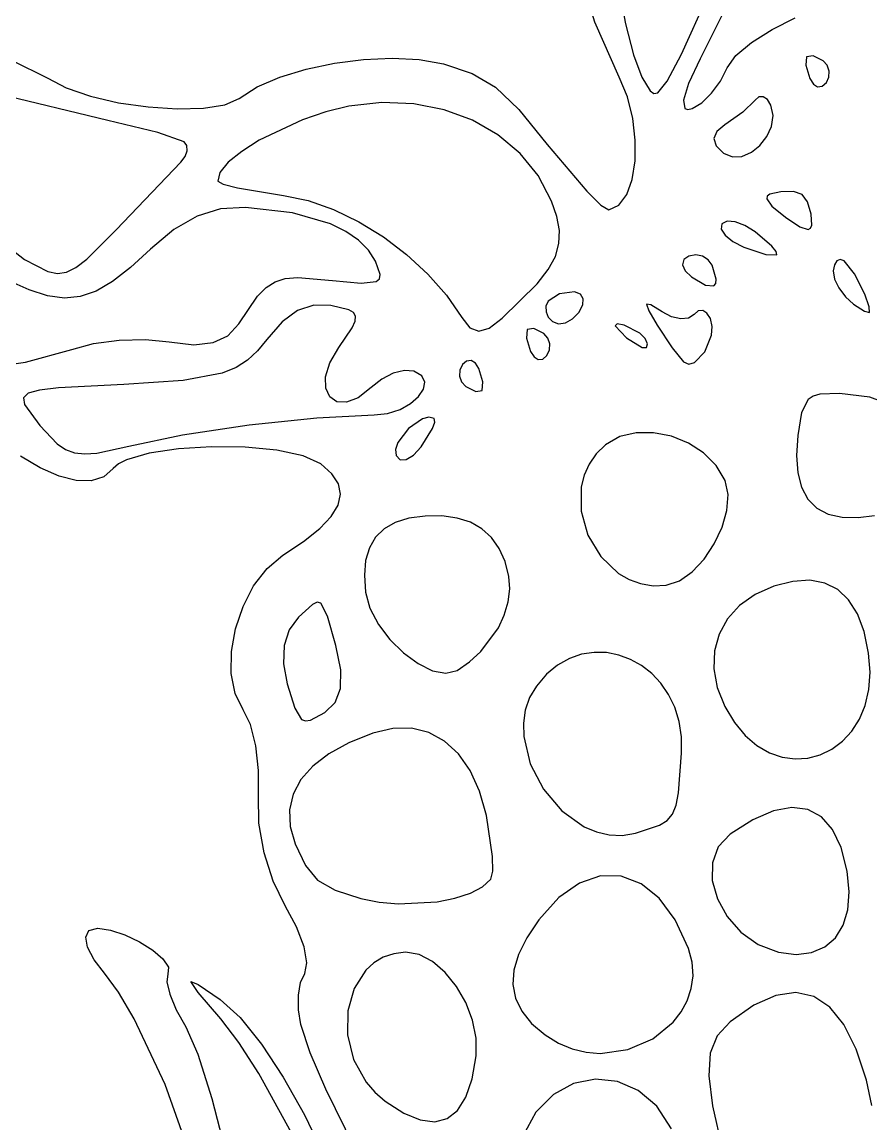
# Model space of a CAD drawing. Extents: x 9 to 1857, y 16 to 982.
# Drawn here: x 307.9 to 372, y 363.2 to 446.4 of the extents above; entities that cross this region are included whole.
import ezdxf

# ---------------------------------------------------------------- set-up
doc = ezdxf.new("R2010")
doc.units = 0

msp = doc.modelspace()

# ---------------------------------------------------------------- linework, layer by layer
at = {"layer": 'Layer 1'}
for p, q in [((352.466664, 451.845214), (353.485218, 446.288158)), ((362.92407, 451.24004), (359.11831, 443.63093)), ((351.17327, 446.397725), (349.91029, 450.40205)), ((357.70883, 443.99784), (360.32129, 449.73957)), ((352.99374, 442.26629), (351.17327, 446.397725)), ((353.485218, 446.288158), (354.096146, 443.952127)), ((364.552515, 445.85355), (366.290058, 446.727966)), ((363.010376, 444.884104), (364.552515, 445.85355)), ((361.825324, 443.892478), (363.010376, 444.884104)), ((307.132791, 443.534759), (309.87227, 442.19266)), ((331.500585, 443.321263), (333.700314, 443.601341)), ((333.700314, 443.601341), (335.869754, 443.694393)), ((335.869754, 443.694393), (337.912731, 443.584197)), ((337.912731, 443.584197), (339.73307, 443.25453)), ((354.096146, 443.952127), (354.72349, 442.26857)), ((356.640275, 441.961126), (357.70883, 443.99784)), ((359.11831, 443.63093), (358.251685, 441.778226)), ((361.15904, 442.95152), (361.825324, 443.892478)), ((367.15865, 443.80332), (367.110064, 443.153144)), ((367.645029, 443.87752), (367.15865, 443.80332)), ((368.4026, 443.4983), (367.645029, 443.87752)), ((327.394959, 442.264915), (329.366742, 442.87038)), ((329.366742, 442.87038), (331.500585, 443.321263)), ((339.73307, 443.25453), (341.903495, 442.532665)), ((360.650752, 441.949559), (361.15904, 442.95152)), ((367.110064, 443.153144), (367.40506, 442.14758)), ((368.716164, 443.150437), (368.4026, 443.4983)), ((368.4026, 443.4983), (368.4026, 443.4983)), ((368.867146, 442.722307), (368.716164, 443.150437)), ((368.84746, 442.268239), (368.867146, 442.722307)), ((309.87227, 442.19266), (311.247984, 441.440752)), ((325.68141, 441.521091), (327.394959, 442.264915)), ((341.903495, 442.532665), (343.663342, 441.489159)), ((353.624333, 440.761999), (352.99374, 442.26629)), ((354.72349, 442.26857), (355.350635, 441.214094)), ((355.921886, 441.072411), (356.640275, 441.961126)), ((359.985575, 441.036319), (360.650752, 441.949559)), ((367.40506, 442.14758), (367.670183, 441.734121)), ((368.33298, 441.571602), (368.64902, 441.84256)), ((368.64902, 441.84256), (368.84746, 442.268239)), ((314.38954, 438.99525), (305.15861, 441.2058)), ((311.247984, 441.440752), (313.075866, 440.81374)), ((324.32227, 440.65513), (325.68141, 441.521091)), ((343.663342, 441.489159), (345.419481, 439.808803)), ((355.350635, 441.214094), (355.630558, 441.021803)), ((355.630558, 441.021803), (355.921886, 441.072411)), ((358.251685, 441.778226), (357.863554, 440.528047)), ((359.249786, 440.312609), (359.985575, 441.036319)), ((367.670183, 441.734121), (367.993095, 441.538792)), ((367.993095, 441.538792), (368.33298, 441.571602)), ((313.075866, 440.81374), (315.191336, 440.329135)), ((315.191336, 440.329135), (317.429816, 440.004449)), ((323.237534, 440.165023), (324.32227, 440.65513)), ((335.078075, 440.34752), (332.59979, 440.06172)), ((337.491163, 440.250563), (335.078075, 440.34752)), ((339.79059, 439.793549), (337.491163, 440.250563)), ((354.03271, 439.144178), (353.624333, 440.761999)), ((357.863554, 440.528047), (357.955638, 439.891388)), ((358.52966, 439.87924), (359.249786, 440.312609)), ((363.26972, 440.52686), (362.33223, 439.612163)), ((363.564645, 440.769225), (363.26972, 440.52686)), ((363.887239, 440.77862), (363.564645, 440.769225)), ((364.198468, 440.56747), (363.887239, 440.77862)), ((364.4593, 440.1482), (364.198468, 440.56747)), ((317.429816, 440.004449), (319.626728, 439.857194)), ((319.626728, 439.857194), (321.617494, 439.904881)), ((321.617494, 439.904881), (323.237534, 440.165023)), ((330.850453, 439.627985), (329.085836, 439.023907)), ((332.59979, 440.06172), (330.850453, 439.627985)), ((341.927892, 438.999176), (339.79059, 439.793549)), ((345.419481, 439.808803), (347.57878, 437.17639)), ((357.955638, 439.891388), (358.182299, 439.806563)), ((358.182299, 439.806563), (358.52966, 439.87924)), ((362.33223, 439.612163), (360.99085, 438.6487)), ((364.627297, 439.352593), (364.4593, 440.1482)), ((364.4593, 440.1482), (364.4593, 440.1482)), ((364.508659, 438.541903), (364.627297, 439.352593)), ((318.179449, 438.068649), (314.38954, 438.99525)), ((329.085836, 439.023907), (325.833576, 437.489139)), ((343.854608, 437.890143), (341.927892, 438.999176)), ((354.226026, 437.505292), (354.03271, 439.144178)), ((360.99085, 438.6487), (360.383086, 438.144207)), ((364.15896, 437.772579), (364.508659, 438.541903)), ((320.171, 437.374), (318.179449, 438.068649)), ((345.522271, 436.489149), (343.854608, 437.890143)), ((360.383086, 438.144207), (360.163429, 437.617458)), ((363.633772, 437.101072), (364.15896, 437.772579)), ((320.369752, 437.088451), (320.171, 437.374)), ((320.171, 437.374), (320.171, 437.374)), ((320.385195, 436.702089), (320.369752, 437.088451)), ((325.833576, 437.489139), (324.50734, 436.650659)), ((347.57878, 437.17639), (350.554675, 433.646945)), ((354.211437, 435.937803), (354.226026, 437.505292)), ((360.163429, 437.617458), (360.332172, 437.074707)), ((360.332172, 437.074707), (360.88961, 436.52221)), ((362.988671, 436.583832), (363.633772, 437.101072)), ((319.90153, 435.82962), (320.226173, 436.265587)), ((320.226173, 436.265587), (320.385195, 436.702089)), ((324.50734, 436.650659), (323.488639, 435.826254)), ((346.88242, 434.818892), (345.522271, 436.489149)), ((360.88961, 436.52221), (361.561016, 436.237951)), ((361.561016, 436.237951), (362.279227, 436.277308)), ((362.279227, 436.277308), (362.988671, 436.583832)), ((315.03208, 430.7282), (319.90153, 435.82962)), ((323.488639, 435.826254), (322.858174, 435.062029)), ((353.996099, 434.534174), (354.211437, 435.937803)), ((322.858174, 435.062029), (322.69665, 434.40409)), ((322.69665, 434.40409), (323.111646, 434.175687)), ((347.88659, 432.90207), (346.88242, 434.818892)), ((353.587166, 433.38687), (353.996099, 434.534174)), ((323.111646, 434.175687), (324.18366, 433.895525)), ((324.18366, 433.895525), (327.64881, 433.32195)), ((350.554675, 433.646945), (351.626184, 432.593686)), ((365.212, 433.608), (364.379818, 433.413713)), ((366.167203, 433.633158), (365.212, 433.608)), ((365.212, 433.608), (365.212, 433.608)), ((366.818347, 433.395804), (366.167203, 433.633158)), ((327.64881, 433.32195), (329.515511, 432.935135)), ((329.515511, 432.935135), (331.429614, 432.261973)), ((347.88663, 432.90203), (347.88659, 432.90207)), ((348.291071, 431.725318), (347.88663, 432.90203)), ((352.991795, 432.588354), (353.587166, 433.38687)), ((364.189849, 433.263727), (364.152414, 433.068496)), ((364.152414, 433.068496), (364.540503, 432.512254)), ((364.379818, 433.413713), (364.189849, 433.263727)), ((367.236733, 432.843283), (366.818347, 433.395804)), ((367.49366, 431.92294), (367.236733, 432.843283)), ((322.913434, 432.308963), (321.13563, 431.764108)), ((324.78786, 432.42217), (322.913434, 432.308963)), ((328.345136, 432.013632), (324.78786, 432.42217)), ((331.21856, 431.180918), (328.345136, 432.013632)), ((331.429614, 432.261973), (333.341257, 431.336541)), ((351.626184, 432.593686), (352.21714, 432.23109)), ((352.21714, 432.23109), (352.991795, 432.588354)), ((364.540503, 432.512254), (365.5548, 431.68489)), ((367.552751, 431.070421), (367.49366, 431.92294)), ((321.13563, 431.764108), (319.392034, 430.760151)), ((332.375838, 430.614983), (331.21856, 431.180918)), ((333.341257, 431.336541), (335.200575, 430.192914)), ((348.490142, 430.670612), (348.291071, 431.725318)), ((360.77083, 431.17358), (360.714263, 430.783032)), ((361.154909, 431.379686), (360.77083, 431.17358)), ((361.755074, 431.337516), (361.154909, 431.379686)), ((362.489156, 431.066366), (361.755074, 431.337516)), ((363.27499, 430.58553), (362.489156, 431.066366)), ((365.5548, 431.68489), (366.643912, 430.958832)), ((367.46528, 430.844736), (367.552751, 431.070421)), ((312.816498, 428.525962), (315.03208, 430.7282)), ((319.392034, 430.760151), (317.62023, 429.26964)), ((333.334567, 429.95439), (332.375838, 430.614983)), ((335.200575, 430.192914), (336.957703, 428.865169)), ((348.462519, 429.687056), (348.490142, 430.670612)), ((360.714263, 430.783032), (361.005829, 430.323006)), ((361.005829, 430.323006), (361.591505, 429.850908)), ((364.542947, 429.492393), (363.27499, 430.58553)), ((363.27499, 430.58553), (363.27499, 430.58553)), ((366.643912, 430.958832), (367.289699, 430.75153)), ((367.289699, 430.75153), (367.46528, 430.844736)), ((306.59757, 429.663643), (308.09671, 428.48507)), ((334.085549, 429.202934), (333.334567, 429.95439)), ((348.186875, 428.72379), (348.462519, 429.687056)), ((361.591505, 429.850908), (362.41727, 429.42414)), ((362.41727, 429.42414), (364.08066, 428.866435)), ((364.870381, 429.080938), (364.542947, 429.492393)), ((311.991981, 427.887874), (312.816498, 428.525962)), ((317.62023, 429.26964), (316.100102, 427.877117)), ((334.61959, 428.36441), (334.085549, 429.202934)), ((336.957703, 428.865169), (338.562778, 427.387382)), ((347.641885, 427.729958), (348.186875, 428.72379)), ((358.25768, 428.74651), (357.88034, 428.476035)), ((358.791612, 428.838168), (358.25768, 428.74651)), ((359.30433, 428.737212), (358.791612, 428.838168)), ((359.737578, 428.466528), (359.30433, 428.737212)), ((364.08066, 428.866435), (364.92142, 428.8361)), ((364.92142, 428.8361), (364.870381, 429.080938)), ((308.09671, 428.48507), (309.869897, 427.572931)), ((311.269465, 427.530384), (311.991981, 427.887874)), ((316.100102, 427.877117), (314.748245, 426.82412)), ((334.9649, 427.350373), (334.61959, 428.36441)), ((346.806225, 426.654702), (347.641885, 427.729958)), ((357.88034, 428.476035), (357.793981, 428.090106)), ((357.793981, 428.090106), (357.991754, 427.640189)), ((360.0331, 428.049), (359.737578, 428.466528)), ((360.338998, 427.002936), (360.0331, 428.049)), ((360.0331, 428.049), (360.0331, 428.049)), ((369.258221, 428.097292), (369.16826, 427.62508)), ((369.445908, 428.396597), (369.258221, 428.097292)), ((369.703873, 428.498297), (369.445908, 428.396597)), ((370.00467, 428.37769), (369.703873, 428.498297)), ((370.770203, 427.401006), (370.00467, 428.37769)), ((370.00467, 428.37769), (370.00467, 428.37769)), ((308.449236, 426.199499), (306.86873, 426.91214)), ((309.869897, 427.572931), (310.583815, 427.432425)), ((310.583815, 427.432425), (311.269465, 427.530384)), ((327.019165, 426.8106), (327.796393, 427.049611)), ((327.796393, 427.049611), (328.737595, 427.125151)), ((328.737595, 427.125151), (331.36622, 426.90314)), ((331.36622, 426.90314), (333.51269, 426.698105)), ((334.654091, 426.82106), (334.902415, 427.030024)), ((334.902415, 427.030024), (334.9649, 427.350373)), ((338.562778, 427.387382), (339.965935, 425.793631)), ((357.991754, 427.640189), (358.46681, 427.17775)), ((358.46681, 427.17775), (359.521307, 426.548092)), ((360.306784, 426.680961), (360.338998, 427.002936)), ((369.16826, 427.62508), (369.265838, 427.014362)), ((369.265838, 427.014362), (369.588778, 426.337949)), ((371.54499, 425.86981), (370.770203, 427.401006)), ((309.84422, 425.748806), (308.449236, 426.199499)), ((313.505695, 426.09772), (312.313484, 425.684988)), ((314.748245, 426.82412), (313.505695, 426.09772)), ((325.702337, 425.724832), (326.342338, 426.378784)), ((326.342338, 426.378784), (327.019165, 426.8106)), ((333.51269, 426.698105), (334.654091, 426.82106)), ((344.17759, 424.05649), (346.806225, 426.654702)), ((349.6368, 426.04558), (348.49127, 425.899503)), ((350.083712, 425.87828), (349.6368, 426.04558)), ((349.6368, 426.04558), (349.6368, 426.04558)), ((359.521307, 426.548092), (360.156885, 426.496227)), ((360.156885, 426.496227), (360.306784, 426.680961)), ((369.588778, 426.337949), (370.086538, 425.678131)), ((311.112647, 425.572993), (309.84422, 425.748806)), ((312.313484, 425.684988), (311.112647, 425.572993)), ((324.27852, 423.63319), (325.702337, 425.724832)), ((339.965935, 425.793631), (341.11731, 424.11799)), ((347.64931, 425.34382), (347.481348, 424.959417)), ((348.49127, 425.899503), (347.64931, 425.34382)), ((350.293944, 425.530378), (350.083712, 425.87828)), ((350.256831, 425.052714), (350.293944, 425.530378)), ((370.086538, 425.678131), (370.70858, 425.1172)), ((371.894445, 424.909742), (371.54499, 425.86981)), ((328.726012, 424.628711), (327.560722, 423.771496)), ((329.942014, 425.036941), (328.726012, 424.628711)), ((331.24575, 425.01586), (329.942014, 425.036941)), ((332.583437, 424.698288), (331.24575, 425.01586)), ((332.942942, 424.485048), (332.583437, 424.698288)), ((333.102669, 424.201107), (332.942942, 424.485048)), ((347.481348, 424.959417), (347.486623, 424.539149)), ((347.486623, 424.539149), (347.654471, 424.133856)), ((349.48413, 424.006427), (349.96171, 424.49613)), ((349.96171, 424.49613), (350.256831, 425.052714)), ((355.407882, 425.071192), (355.079084, 425.11289)), ((355.079084, 425.11289), (355.237746, 424.618511)), ((355.237746, 424.618511), (355.8637, 423.53438)), ((356.24431, 424.54709), (355.407882, 425.071192)), ((356.964019, 424.169835), (356.24431, 424.54709)), ((358.975086, 424.606278), (358.65904, 424.33532)), ((359.314972, 424.639088), (358.975086, 424.606278)), ((359.637883, 424.443759), (359.314972, 424.639088)), ((359.903, 424.0303), (359.637883, 424.443759)), ((370.70858, 425.1172), (371.522138, 424.574741)), ((371.522138, 424.574741), (371.902128, 424.49182)), ((371.902128, 424.49182), (371.894445, 424.909742)), ((323.466772, 422.731402), (324.27852, 423.63319)), ((327.560722, 423.771496), (326.40912, 422.44562)), ((332.842124, 423.317928), (333.067451, 423.820667)), ((333.067451, 423.820667), (333.102669, 424.201107)), ((341.11731, 424.11799), (341.733125, 423.337072)), ((343.192043, 423.307757), (344.17759, 424.05649)), ((347.654471, 424.133856), (347.97423, 423.79438)), ((347.97423, 423.79438), (348.425175, 423.632534)), ((348.425175, 423.632534), (348.950214, 423.710889)), ((348.950214, 423.710889), (349.48413, 424.006427)), ((352.849201, 423.61883), (352.701936, 423.475049)), ((353.383, 423.534), (352.849201, 423.61883)), ((353.38297, 423.53396), (353.383, 423.534)), ((354.561631, 422.932774), (353.38297, 423.53396)), ((355.8637, 423.53438), (356.998616, 421.822804)), ((357.6592, 424.004158), (356.964019, 424.169835)), ((358.250618, 424.057003), (357.6592, 424.004158)), ((358.65904, 424.33532), (358.250618, 424.057003)), ((360.035315, 423.435452), (359.903, 424.0303)), ((359.903, 424.0303), (359.903, 424.0303)), ((322.351867, 422.209734), (323.466772, 422.731402)), ((331.84048, 421.84236), (332.842124, 423.317928)), ((341.733125, 423.337072), (342.400962, 423.067473)), ((342.400962, 423.067473), (343.192043, 423.307757)), ((346.06524, 423.19892), (346.016659, 422.54874)), ((346.551627, 423.27312), (346.06524, 423.19892)), ((347.3092, 422.8939), (346.551627, 423.27312)), ((347.622764, 422.546036), (347.3092, 422.8939)), ((347.3092, 422.8939), (347.3092, 422.8939)), ((352.701936, 423.475049), (353.55559, 422.56577)), ((354.959636, 422.528538), (354.561631, 422.932774)), ((359.48699, 421.52296), (359.9867, 422.781923)), ((359.9867, 422.781923), (360.035315, 423.435452)), ((311.67708, 421.69606), (313.309862, 422.138336)), ((313.309862, 422.138336), (315.241009, 422.392021)), ((315.241009, 422.392021), (317.229153, 422.438626)), ((317.229153, 422.438626), (319.03293, 422.25966)), ((319.03293, 422.25966), (320.888892, 422.056411)), ((320.888892, 422.056411), (322.351867, 422.209734)), ((326.40912, 422.44562), (325.702692, 421.582221)), ((346.016659, 422.54874), (346.31166, 421.54318)), ((347.773745, 422.117904), (347.622764, 422.546036)), ((347.754056, 421.663835), (347.773745, 422.117904)), ((353.55559, 422.56577), (354.754719, 421.849579)), ((355.15266, 422.1172), (354.959636, 422.528538)), ((355.08004, 421.85305), (355.15266, 422.1172)), ((308.177616, 420.731208), (311.67708, 421.69606)), ((325.702692, 421.582221), (324.948149, 420.887075)), ((331.155173, 420.683538), (331.84048, 421.84236)), ((346.31166, 421.54318), (346.576777, 421.129721)), ((346.576777, 421.129721), (346.899686, 420.934393)), ((347.23957, 420.967203), (347.55561, 421.23816)), ((347.55561, 421.23816), (347.754056, 421.663835)), ((354.754719, 421.849579), (355.08004, 421.85305)), ((356.998616, 421.822804), (357.85982, 420.76639)), ((358.68449, 420.701689), (359.48699, 421.52296)), ((304.54073, 420.21709), (308.177616, 420.731208)), ((324.07754, 420.338858), (323.02291, 419.916249)), ((324.948149, 420.887075), (324.07754, 420.338858)), ((330.840759, 419.640597), (331.155173, 420.683538)), ((341.17104, 420.55102), (340.972598, 420.125341)), ((341.48708, 420.821978), (341.17104, 420.55102)), ((341.826965, 420.854788), (341.48708, 420.821978)), ((342.149877, 420.659459), (341.826965, 420.854788)), ((342.415, 420.246), (342.149877, 420.659459)), ((342.709996, 419.240436), (342.415, 420.246)), ((342.415, 420.246), (342.415, 420.246)), ((346.899686, 420.934393), (347.23957, 420.967203)), ((357.85982, 420.76639), (358.257388, 420.595276)), ((358.257388, 420.595276), (358.68449, 420.701689)), ((323.02291, 419.916249), (320.089776, 419.362556)), ((330.853432, 418.767382), (330.840759, 419.640597)), ((335.083939, 419.463941), (334.28985, 418.83175)), ((335.953883, 419.905492), (335.083939, 419.463941)), ((336.794347, 420.116236), (335.953883, 419.905492)), ((337.5, 420.056), (336.794347, 420.116236)), ((338.099405, 419.702399), (337.49995, 420.056)), ((337.49995, 420.056), (337.5, 420.056)), ((338.328128, 419.230335), (338.099405, 419.702399)), ((340.972598, 420.125341), (340.95291, 419.671272)), ((340.95291, 419.671272), (341.103892, 419.243143)), ((309.237244, 418.624724), (308.376418, 418.382492)), ((310.67939, 418.793358), (309.237244, 418.624724)), ((315.60512, 419.05541), (310.67939, 418.793358)), ((320.089776, 419.362556), (315.60512, 419.05541)), ((331.149384, 418.117737), (330.853432, 418.767382)), ((334.28985, 418.83175), (333.298849, 418.04867)), ((337.857944, 418.133921), (338.23226, 418.690584)), ((338.23226, 418.690584), (338.328128, 419.230335)), ((341.103892, 419.243143), (341.41746, 418.89528)), ((341.41746, 418.89528), (342.175031, 418.51606)), ((342.175031, 418.51606), (342.66141, 418.59026)), ((342.66141, 418.59026), (342.709996, 419.240436)), ((308.376418, 418.382492), (308.022541, 418.030266)), ((308.022541, 418.030266), (308.101246, 417.531651)), ((331.684809, 417.745508), (331.149384, 418.117737)), ((332.415899, 417.704537), (331.684809, 417.745508)), ((333.298849, 418.04867), (332.415899, 417.704537)), ((337.25132, 417.611124), (337.857944, 418.133921)), ((367.27606, 417.904617), (366.78503, 416.934127)), ((367.656562, 418.168354), (367.27606, 417.904617)), ((368.16021, 418.317779), (367.656562, 418.168354)), ((369.63641, 418.37377), (368.16021, 418.317779)), ((371.928374, 418.08718), (369.63641, 418.37377)), ((372.811982, 417.772747), (371.928374, 418.08718)), ((308.101246, 417.531651), (309.25892, 415.94967)), ((335.525717, 416.870227), (336.45853, 417.172967)), ((336.45853, 417.172967), (337.25132, 417.611124)), ((366.78503, 416.934127), (366.48819, 415.20615)), ((325.0575, 415.994282), (330.169456, 416.53405)), ((330.169456, 416.53405), (334.49902, 416.75368)), ((334.49902, 416.75368), (335.525717, 416.870227)), ((338.152572, 416.46913), (337.095262, 415.73682)), ((338.646899, 416.586098), (338.152572, 416.46913)), ((339.04874, 416.46977), (338.646899, 416.586098)), ((338.91038, 415.73025), (339.085764, 416.216331)), ((339.085764, 416.216331), (339.04874, 416.46977)), ((339.04874, 416.46977), (339.04874, 416.46977)), ((309.25892, 415.94967), (310.580384, 414.563023)), ((315.98432, 414.39916), (320.037629, 415.245584)), ((320.037629, 415.245584), (325.0575, 415.994282)), ((337.095262, 415.73682), (336.294419, 414.675868)), ((338.05307, 414.33973), (338.91038, 415.73025)), ((354.284475, 415.407741), (353.049928, 415.110875)), ((355.607641, 415.411603), (354.284475, 415.407741)), ((356.946807, 415.144178), (355.607641, 415.411603)), ((310.580384, 414.563023), (311.21091, 414.147161)), ((313.558517, 413.876429), (315.98432, 414.39916)), ((336.294419, 414.675868), (336.120675, 414.148096)), ((351.97662, 414.49929), (351.271614, 413.81416)), ((353.049928, 415.110875), (351.97662, 414.49929)), ((358.229356, 414.627179), (356.946807, 415.144178)), ((359.382667, 413.882323), (358.229356, 414.627179)), ((366.48819, 415.20615), (366.388783, 413.691992)), ((309.298804, 412.751867), (307.79769, 413.642811)), ((311.21091, 414.147161), (311.885394, 413.901496)), ((311.885394, 413.901496), (312.651906, 413.814946)), ((312.651906, 413.814946), (313.558517, 413.876429)), ((317.512926, 413.86769), (315.793996, 413.365969)), ((319.732687, 414.195456), (317.512926, 413.86769)), ((322.228936, 414.34422), (319.732687, 414.195456)), ((324.777329, 414.308936), (322.228936, 414.34422)), ((327.153523, 414.084558), (324.777329, 414.308936)), ((329.133175, 413.666038), (327.153523, 414.084558)), ((330.49194, 413.04833), (329.133175, 413.666038)), ((336.120675, 414.148096), (336.16765, 413.6893)), ((336.16765, 413.6893), (336.476093, 413.368236)), ((336.934388, 413.383848), (337.480668, 413.714792)), ((337.480668, 413.714792), (338.05307, 414.33973)), ((351.271614, 413.81416), (350.737165, 413.042738)), ((360.334121, 412.931325), (359.382667, 413.882323)), ((366.388783, 413.691992), (366.485025, 412.384027)), ((310.715826, 412.136961), (309.298804, 412.751867)), ((315.19245, 413.051453), (314.80024, 412.69534)), ((315.793996, 413.365969), (315.19245, 413.051453)), ((331.315684, 412.31088), (330.49194, 413.04833)), ((336.476093, 413.368236), (336.934388, 413.383848)), ((350.737165, 413.042738), (350.365038, 412.204136)), ((361.0111, 411.7959), (360.334121, 412.931325)), ((312.011619, 411.810975), (310.715826, 412.136961)), ((314.090964, 412.077283), (313.149044, 411.786789)), ((314.80024, 412.69534), (314.090964, 412.077283)), ((331.807654, 411.55348), (331.315684, 412.31088)), ((350.365038, 412.204136), (350.146994, 411.317468)), ((366.485025, 412.384027), (366.774982, 411.284871)), ((313.149044, 411.786789), (312.011619, 411.810975)), ((331.9646, 410.76836), (331.807654, 411.55348)), ((350.146994, 411.317468), (350.14021, 409.476387)), ((361.0111, 411.79585), (361.0111, 411.7959)), ((361.236282, 410.743011), (361.0111, 411.79585)), ((366.774982, 411.284871), (367.256721, 410.397143)), ((331.783275, 409.94775), (331.9646, 410.76836)), ((361.142112, 409.53873), (361.236282, 410.743011)), ((367.256721, 410.397143), (367.928308, 409.72346)), ((331.26043, 409.08388), (331.783275, 409.94775)), ((350.14021, 409.476387), (350.650915, 407.672404)), ((360.776445, 408.267881), (361.142112, 409.53873)), ((367.928308, 409.72346), (368.78781, 409.26644)), ((330.392816, 408.16898), (331.26043, 409.08388)), ((336.097118, 408.622732), (335.257568, 408.147204)), ((337.12776, 408.944486), (336.097118, 408.622732)), ((338.35159, 409.11514), (337.12776, 408.944486)), ((339.62362, 409.126689), (338.35159, 409.11514)), ((340.763641, 408.968273), (339.62362, 409.126689)), ((341.768976, 408.641824), (340.763641, 408.968273)), ((342.636945, 408.14927), (341.768976, 408.641824)), ((368.78781, 409.26644), (369.833291, 409.028701)), ((369.833291, 409.028701), (371.06282, 409.01286)), ((371.06282, 409.01286), (372.275415, 409.166249)), ((329.177186, 407.19528), (330.392816, 408.16898)), ((335.257568, 408.147204), (334.607016, 407.515227)), ((343.36487, 407.492541), (342.636945, 408.14927)), ((360.18714, 407.015334), (360.776445, 408.267881)), ((327.61029, 406.15501), (329.177186, 407.19528)), ((334.607016, 407.515227), (334.143369, 406.724128)), ((343.950074, 406.673567), (343.36487, 407.492541)), ((350.650915, 407.672404), (351.613212, 406.058425)), ((359.422054, 405.86596), (360.18714, 407.015334)), ((326.416144, 405.167269), (327.61029, 406.15501)), ((334.143369, 406.724128), (333.864532, 405.771232)), ((344.389876, 405.694276), (343.950074, 406.673567)), ((351.613212, 406.058425), (352.961203, 404.787358)), ((333.864532, 405.771232), (333.76841, 404.653864)), ((344.6816, 404.5566), (344.389876, 405.694276)), ((358.529043, 404.90463), (359.422054, 405.86596)), ((325.405796, 403.847143), (326.416144, 405.167269)), ((333.76841, 404.653864), (333.85291, 403.36935)), ((344.68157, 404.55657), (344.6816, 404.5566)), ((344.747653, 403.61071), (344.68157, 404.55657)), ((352.961203, 404.787358), (353.759241, 404.3282)), ((357.555966, 404.216217), (358.529043, 404.90463)), ((324.604611, 402.293675), (325.405796, 403.847143)), ((344.627189, 402.630502), (344.747653, 403.61071)), ((353.759241, 404.3282), (354.628992, 404.01211)), ((354.628992, 404.01211), (355.562217, 403.858203)), ((355.562217, 403.858203), (356.55068, 403.88559)), ((356.55068, 403.88559), (357.555966, 404.216217)), ((364.67889, 403.81424), (363.263813, 403.180786)), ((366.110237, 404.183055), (364.67889, 403.81424)), ((367.394391, 404.262238), (366.110237, 404.183055)), ((368.528433, 404.053842), (367.394391, 404.262238)), ((369.509444, 403.559923), (368.528433, 404.053842)), ((333.85291, 403.36935), (334.185963, 402.150309)), ((363.263813, 403.180786), (362.098955, 402.349442)), ((370.334505, 402.782534), (369.509444, 403.559923)), ((371.000697, 401.723731), (370.334505, 402.782534)), ((324.037951, 400.605909), (324.604611, 402.293675)), ((329.842765, 402.436703), (328.7856, 401.48749)), ((330.201239, 402.602694), (329.842765, 402.436703)), ((330.490629, 402.529382), (330.201239, 402.602694)), ((330.995121, 401.564176), (330.490629, 402.529382)), ((334.185963, 402.150309), (334.828027, 400.93403)), ((344.334196, 401.641413), (344.627189, 402.630502)), ((362.098955, 402.349442), (361.195387, 401.347432)), ((328.7856, 401.4875), (328.087258, 400.525986)), ((328.7856, 401.48749), (328.7856, 401.4875)), ((331.62217, 399.33973), (330.995121, 401.564176)), ((343.882694, 400.668909), (344.334196, 401.641413)), ((361.195387, 401.347432), (360.564182, 400.20198)), ((371.505101, 400.385568), (371.000697, 401.723731)), ((323.73118, 398.882886), (324.037951, 400.605909)), ((328.087258, 400.525986), (327.707465, 399.332337)), ((334.828027, 400.93403), (335.700572, 399.78765)), ((342.560232, 398.875524), (343.882694, 400.668909)), ((371.8448, 398.7701), (371.505101, 400.385568)), ((335.700572, 399.78765), (336.725068, 398.778309)), ((360.564182, 400.20198), (360.216413, 398.94031)), ((323.70966, 397.22365), (323.73118, 398.882886)), ((327.707465, 399.332337), (327.654252, 397.954238)), ((331.987816, 397.499778), (331.62217, 399.33973)), ((336.725068, 398.778309), (337.822984, 397.973143)), ((341.717309, 398.105576), (342.560232, 398.875524)), ((350.171708, 398.676619), (349.249941, 398.358087)), ((351.110507, 398.821553), (350.171708, 398.676619)), ((352.04939, 398.800741), (351.110507, 398.821553)), ((352.971409, 398.622038), (352.04939, 398.800741)), ((353.859618, 398.293297), (352.971409, 398.622038)), ((360.216413, 398.94031), (360.163151, 397.589646)), ((371.84484, 398.7701), (371.8448, 398.7701)), ((371.95464, 397.329507), (371.84484, 398.7701)), ((327.654252, 397.954238), (327.93565, 396.43937)), ((337.822984, 397.973143), (338.91579, 397.439291)), ((340.77195, 397.45408), (341.717309, 398.105576)), ((348.362152, 397.858104), (347.525289, 397.168816)), ((349.249941, 398.358087), (348.362152, 397.858104)), ((354.697068, 397.822372), (353.859618, 398.293297)), ((355.466812, 397.217115), (354.697068, 397.822372)), ((323.998756, 395.727244), (323.70966, 397.22365)), ((331.974916, 396.085919), (331.987816, 397.499778)), ((338.91579, 397.439291), (339.924955, 397.24389)), ((339.924955, 397.24389), (340.77195, 397.45408)), ((347.525289, 397.168816), (346.7563, 396.28237)), ((356.151903, 396.48538), (355.466812, 397.217115)), ((360.163151, 397.589646), (360.415469, 396.177211)), ((371.860002, 396.010391), (371.95464, 397.329507)), ((327.93565, 396.43937), (328.510105, 394.60166)), ((331.573158, 395.036933), (331.974916, 396.085919)), ((346.7563, 396.28237), (346.240531, 395.407513)), ((356.735393, 395.63502), (356.151903, 396.48538)), ((360.415469, 396.177211), (360.98444, 394.73023)), ((324.62383, 394.49271), (323.998756, 395.727244)), ((346.240531, 395.407513), (345.917289, 394.465333)), ((357.200335, 394.673888), (356.735393, 395.63502)), ((371.582202, 394.820666), (371.860002, 396.010391)), ((325.175463, 393.363665), (324.62383, 394.49271)), ((328.510105, 394.60166), (329.015083, 393.751721)), ((330.77223, 394.2916), (331.573158, 395.036933)), ((345.917289, 394.465333), (345.773401, 393.475411)), ((357.529782, 393.609839), (357.200335, 394.673888)), ((360.98444, 394.73023), (361.707073, 393.517595)), ((371.142518, 393.768248), (371.582202, 394.820666)), ((329.015083, 393.751721), (329.316175, 393.640638)), ((329.316175, 393.640638), (329.689488, 393.708665)), ((329.689488, 393.708665), (330.77223, 394.2916)), ((357.706786, 392.450725), (357.529782, 393.609839)), ((370.562228, 392.861052), (371.142518, 393.768248)), ((325.573732, 391.763766), (325.175463, 393.363665)), ((335.915899, 393.072907), (334.39477, 392.71328)), ((337.337287, 393.087306), (335.915899, 393.072907)), ((338.644887, 392.766646), (337.337287, 393.087306)), ((339.824655, 392.121098), (338.644887, 392.766646)), ((345.773401, 393.475411), (345.795694, 392.457331)), ((361.707073, 393.517595), (362.523154, 392.537247)), ((369.862609, 392.106993), (370.562228, 392.861052)), ((332.591659, 391.991342), (331.084715, 391.163555)), ((334.39477, 392.71328), (332.591659, 391.991342)), ((340.862545, 391.160829), (339.824655, 392.121098)), ((345.795694, 392.457331), (346.286132, 390.41502)), ((357.7144, 391.2044), (357.706786, 392.450725)), ((362.523154, 392.537247), (363.411405, 391.781271)), ((369.06494, 391.513986), (369.862609, 392.106993)), ((325.781326, 389.905951), (325.573732, 391.763766)), ((331.084715, 391.163555), (329.87881, 390.236863)), ((341.744513, 389.89601), (340.862545, 391.160829)), ((357.474024, 388.223785), (357.71439, 391.20445)), ((357.71439, 391.20445), (357.7144, 391.2044)), ((363.411405, 391.781271), (364.350548, 391.241752)), ((364.350548, 391.241752), (365.319307, 390.910775)), ((367.260559, 390.842786), (368.190497, 391.089945)), ((368.190497, 391.089945), (369.06494, 391.513986)), ((346.286132, 390.41502), (347.283219, 388.49506)), ((365.319307, 390.910775), (366.296403, 390.780425)), ((366.296403, 390.780425), (367.260559, 390.842786)), ((325.76093, 388.00316), (325.781326, 389.905951)), ((329.87881, 390.236863), (328.978819, 389.218213)), ((342.456513, 388.336811), (341.744513, 389.89601)), ((328.978819, 389.218213), (328.389616, 388.114548)), ((325.801384, 385.927076), (325.76093, 388.00316)), ((328.389616, 388.114548), (328.116076, 386.932816)), ((342.9845, 386.4934), (342.456513, 388.336811)), ((347.283219, 388.49506), (348.681572, 386.854107)), ((357.297947, 387.277789), (357.474024, 388.223785)), ((328.116076, 386.932816), (328.163073, 385.679962)), ((357.030334, 386.600706), (357.297947, 387.277789)), ((366.042393, 387.116874), (364.655306, 386.856145)), ((367.253533, 386.967924), (366.042393, 387.116874)), ((368.283208, 386.411033), (367.253533, 386.967924)), ((342.98451, 386.49341), (342.9845, 386.4934)), ((343.44814, 383.4035), (342.98451, 386.49341)), ((348.681572, 386.854107), (350.375809, 385.648819)), ((356.057674, 385.771354), (356.630478, 386.122055)), ((356.630478, 386.122055), (357.030334, 386.600706)), ((363.097786, 386.184), (361.37535, 385.0987)), ((364.655306, 386.856145), (363.097786, 386.184)), ((369.125905, 385.447941), (368.283208, 386.411033)), ((326.190847, 383.697043), (325.801384, 385.927076)), ((328.163073, 385.679962), (328.53548, 384.36293)), ((350.375809, 385.648819), (351.300951, 385.258505)), ((351.300951, 385.258505), (352.260546, 385.035854)), ((354.2304, 385.17187), (356.057674, 385.771354)), ((369.776108, 384.080384), (369.125905, 385.447941)), ((352.260546, 385.035854), (353.24142, 385.000449)), ((353.24142, 385.000449), (354.2304, 385.17187)), ((361.37535, 385.0987), (360.476821, 384.128993)), ((326.874382, 381.537791), (326.190847, 383.697043)), ((328.53548, 384.36293), (329.314013, 382.724388)), ((360.476821, 384.128993), (360.044396, 382.925222)), ((370.2283, 382.3101), (369.776108, 384.080384)), ((343.463718, 382.293658), (343.44814, 383.4035)), ((360.044396, 382.925222), (360.038614, 381.583722)), ((329.314013, 382.724388), (330.237668, 381.626342)), ((343.32044, 381.68429), (343.463718, 382.293658)), ((351.600259, 381.938029), (350.009811, 381.403054)), ((353.166098, 381.918221), (351.600259, 381.938029)), ((370.383427, 380.752112), (370.2283, 382.3101)), ((370.2283, 382.3101), (370.2283, 382.3101)), ((327.79705, 379.67405), (326.874382, 381.537791)), ((330.237668, 381.626342), (331.551971, 380.864773)), ((341.769439, 380.634079), (342.695069, 381.112889)), ((342.695069, 381.112889), (343.32044, 381.68429)), ((350.009811, 381.403054), (348.441782, 380.3043)), ((354.660299, 381.352628), (353.166098, 381.918221)), ((356.035835, 380.250246), (354.660299, 381.352628)), ((360.038614, 381.583722), (360.420009, 380.200827)), ((331.551971, 380.864773), (333.50245, 380.23566)), ((340.607697, 380.257325), (341.769439, 380.634079)), ((348.441782, 380.3043), (346.9432, 378.63277)), ((370.274134, 379.379891), (370.383427, 380.752112)), ((328.652596, 378.086244), (327.79705, 379.67405)), ((333.50245, 380.23566), (334.882548, 379.960164)), ((334.882548, 379.960164), (336.347268, 379.834047)), ((336.347268, 379.834047), (339.27399, 379.992093)), ((339.27399, 379.992093), (340.607697, 380.257325)), ((357.245678, 378.620071), (356.035835, 380.250246)), ((360.420009, 380.200827), (361.149118, 378.872873)), ((346.9432, 378.63277), (346.042703, 377.277489)), ((358.2428, 376.4711), (357.245678, 378.620071)), ((361.149118, 378.872873), (362.186479, 377.696194)), ((369.917609, 378.213694), (370.274134, 379.379891)), ((312.726281, 377.328787), (312.97048, 377.81441)), ((312.97048, 377.81441), (313.648251, 377.986392)), ((313.648251, 377.986392), (314.591963, 377.856114)), ((314.591963, 377.856114), (315.67835, 377.491466)), ((329.213741, 376.59712), (328.652596, 378.086244)), ((369.331041, 377.273775), (369.917609, 378.213694)), ((312.867941, 376.560165), (312.726281, 377.328787)), ((315.67835, 377.491466), (316.784145, 376.960338)), ((316.784145, 376.960338), (317.786082, 376.330619)), ((346.042703, 377.277489), (345.415677, 376.014788)), ((362.186479, 377.696194), (363.492628, 376.767125)), ((368.531618, 376.580391), (369.331041, 377.273775)), ((313.356643, 375.614138), (312.867941, 376.560165)), ((317.786082, 376.330619), (318.560895, 375.670199)), ((329.432461, 375.373721), (329.213741, 376.59712)), ((336.87736, 376.18489), (335.982017, 376.070511)), ((337.901405, 376.01323), (336.87736, 376.18489)), ((358.518877, 375.41878), (358.24279, 376.4711)), ((358.24279, 376.4711), (358.2428, 376.4711)), ((363.492628, 376.767125), (365.0281, 376.182)), ((365.0281, 376.182), (366.362959, 376.014247)), ((366.362959, 376.014247), (367.536528, 376.153796)), ((367.536528, 376.153796), (368.531618, 376.580391)), ((314.15357, 374.5963), (313.356643, 375.614138)), ((318.560895, 375.670199), (318.985316, 375.04697)), ((329.26073, 374.58309), (329.432461, 375.373721)), ((334.479962, 375.378238), (333.878037, 374.835424)), ((335.182086, 375.79578), (334.479962, 375.378238)), ((335.982017, 376.070511), (335.182086, 375.79578)), ((338.912665, 375.480704), (337.901405, 376.01323)), ((339.86652, 374.652684), (338.912665, 375.480704)), ((345.415677, 376.014788), (345.062566, 374.836582)), ((358.583515, 374.40121), (358.518877, 375.41878)), ((315.2142, 373.166808), (314.15357, 374.5963)), ((318.93608, 374.52882), (318.847215, 373.95131)), ((318.985316, 375.04697), (318.93608, 374.52882)), ((328.951081, 373.889106), (329.26073, 374.58309)), ((333.878037, 374.835424), (332.984364, 373.444138)), ((340.718349, 373.594538), (339.86652, 374.652684)), ((345.062566, 374.836582), (344.983815, 373.734784)), ((318.847215, 373.95131), (319.069869, 373.007998)), ((321.224929, 373.138518), (320.653501, 373.957198)), ((320.653501, 373.957198), (321.205838, 373.738886)), ((321.205838, 373.738886), (322.87798, 372.60808)), ((328.794292, 372.928843), (328.951081, 373.889106)), ((344.983815, 373.734784), (345.179868, 372.701308)), ((358.454803, 373.429329), (358.583515, 374.40121)), ((316.390499, 371.138089), (315.2142, 373.166808)), ((319.069869, 373.007998), (319.560136, 371.829548)), ((322.92408, 371.15835), (321.224929, 373.138518)), ((328.799688, 371.829158), (328.794292, 372.928843)), ((332.984364, 373.444138), (332.520216, 371.762236)), ((341.423532, 372.371636), (340.718349, 373.594538)), ((358.150838, 372.514077), (358.454803, 373.429329)), ((364.827469, 372.913643), (363.175284, 372.173098)), ((366.333639, 373.137577), (364.827469, 372.913643)), ((367.693678, 372.844948), (366.333639, 373.137577)), ((368.907469, 372.035806), (367.693678, 372.844948)), ((322.87798, 372.60808), (324.377143, 371.249699)), ((341.937448, 371.049349), (341.423532, 372.371636)), ((345.179868, 372.701308), (345.651168, 371.72807)), ((357.68972, 371.666391), (358.150838, 372.514077)), ((363.175284, 372.173098), (361.3772, 370.91589)), ((369.974897, 370.710201), (368.907469, 372.035806)), ((318.717044, 366.180761), (316.390499, 371.138089)), ((319.560136, 371.829548), (320.27411, 370.54663)), ((324.284286, 369.368667), (322.92408, 371.15835)), ((324.377143, 371.249699), (325.993018, 369.238893)), ((328.97659, 370.71691), (328.799688, 371.829158)), ((332.520216, 371.762236), (332.504745, 369.930035)), ((345.651168, 371.72807), (346.398161, 370.806982)), ((357.089545, 370.897213), (357.68972, 371.666391)), ((320.27411, 370.54663), (321.196053, 368.471969)), ((329.680846, 368.584193), (328.97659, 370.71691)), ((342.215478, 369.693047), (341.937448, 371.049349)), ((346.398161, 370.806982), (347.42129, 369.92996)), ((355.544419, 369.638135), (357.089545, 370.897213)), ((361.3772, 370.91589), (360.412039, 369.862641)), ((370.895846, 368.868182), (369.974897, 370.710201)), ((332.504745, 369.930035), (332.957102, 368.08785)), ((342.213, 368.3681), (342.215478, 369.693047)), ((347.42129, 369.92996), (348.416631, 369.312407)), ((353.660246, 368.824356), (355.544419, 369.638135)), ((360.412039, 369.862641), (359.88861, 368.548396)), ((325.799411, 367.012774), (324.284286, 369.368667)), ((325.993018, 369.238893), (327.641955, 366.735355)), ((348.416631, 369.312407), (349.453896, 368.882754)), ((349.453896, 368.882754), (350.514989, 368.630062)), ((350.514989, 368.630062), (351.58181, 368.543391)), ((351.58181, 368.543391), (353.660246, 368.824356)), ((371.6702, 366.5098), (370.895846, 368.868182)), ((321.196053, 368.471969), (322.25256, 365.137781)), ((330.844653, 365.830451), (329.680846, 368.584193)), ((332.957102, 368.08785), (333.896437, 366.375997)), ((341.896744, 366.611033), (342.213, 368.36813)), ((342.213, 368.36813), (342.213, 368.3681)), ((359.88861, 368.548396), (359.778198, 366.836054)), ((328.828765, 361.525481), (325.799411, 367.012774)), ((320.38709, 361.519903), (318.717044, 366.180761)), ((327.641955, 366.735355), (329.240306, 363.89878)), ((333.896437, 366.375997), (334.554705, 365.612793)), ((341.424786, 365.233012), (341.896744, 366.611033)), ((349.56759, 366.256526), (348.039694, 365.427064)), ((351.210568, 366.588041), (349.56759, 366.256526)), ((352.870111, 366.416829), (351.210568, 366.588041)), ((354.447707, 365.738105), (352.870111, 366.416829)), ((359.778198, 366.836054), (360.05209, 364.58851)), ((371.67023, 366.5098), (371.6702, 366.5098)), ((372.082415, 364.594463), (371.67023, 366.5098)), ((334.005922, 359.474694), (330.844653, 365.830451)), ((334.554705, 365.612793), (335.3419, 364.93479)), ((348.039694, 365.427064), (346.725393, 364.104438)), ((355.844842, 364.54709), (354.447707, 365.738105)), ((322.25256, 365.137781), (323.313244, 361.003968)), ((335.3419, 364.93479), (336.741093, 364.034865)), ((340.797458, 364.234234), (341.424786, 365.233012)), ((356.963, 362.839), (355.844842, 364.54709)), ((360.05209, 364.58851), (360.771018, 361.352748)), ((329.240306, 363.89878), (330.704423, 360.888861)), ((336.741093, 364.034865), (337.986577, 363.515014)), ((340.015092, 363.614864), (340.797458, 364.234234)), ((346.725393, 364.104438), (345.7232, 362.29343)), ((337.986577, 363.515014), (339.078021, 363.375068)), ((339.078021, 363.375068), (340.015092, 363.614864))]:
    msp.add_line(p, q, dxfattribs=at)

doc.saveas('drawing.dxf')
